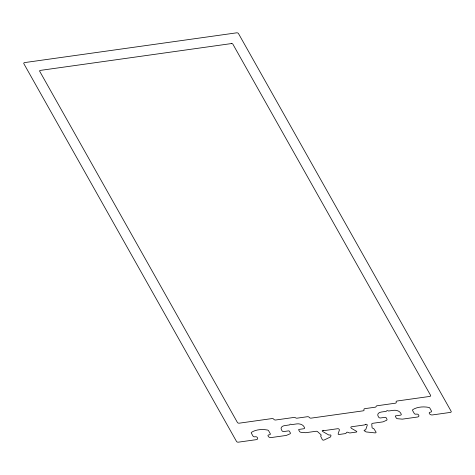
<?xml version="1.0" encoding="UTF-8"?>
<svg xmlns="http://www.w3.org/2000/svg" width="475" height="475" viewBox="0 0 475 475"><rect width="100%" height="100%" fill="white"/><g stroke="black" fill="none" stroke-linecap="round" stroke-linejoin="round"><path stroke-width="0.71" d="M367.199 425.374L365.72 429.703A0.736 0.451 8.2 0 1 365.233 430L364.604 430.071A0.736 0.451 8.2 0 0 364.349 430.819L365.774 431.739A1.104 0.677 8.2 0 0 366.468 431.971L374.953 432.891A1.104 0.677 8.2 0 0 375.998 432.03L373.884 428.782A1.104 0.677 8.2 0 0 373.017 428.296A1.104 0.677 8.2 0 1 372.067 427.571L371.759 424.128A1.472 0.902 8.2 0 1 372.715 423.308L382.755 421.901A1.472 0.902 8.2 0 0 383.194 421.776L386.377 420.381A1.841 1.134 8.2 0 0 386.923 419.164L386.086 417.668A0.736 0.451 8.2 0 0 385.142 417.317L380.6 417.952A1.472 0.902 8.2 0 1 378.723 417.246L378.088 416.124A5.528 3.396 8.2 0 1 381.342 412.027L385.896 411.386A1.104 0.677 8.2 0 0 386.513 411.089L386.721 410.827A0.724 0.445 8.2 0 1 387.677 410.691L388.122 410.857A1.104 0.677 8.2 0 0 388.966 410.958L393.52 410.317A5.528 3.396 8.2 0 1 400.573 412.965L401.203 414.093A1.472 0.902 8.2 0 1 400.336 415.186L395.794 415.821A0.736 0.451 8.2 0 0 395.36 416.367L396.293 418.018A1.472 0.902 8.2 0 0 397.67 418.736L402.111 419.122A1.472 0.902 8.2 0 0 402.61 419.11L417.495 417.02A2.209 1.36 8.2 0 0 418.796 415.382L418.481 414.817A1.472 0.902 8.2 0 0 416.599 414.111L416.13 414.182A1.472 0.902 8.2 0 1 414.247 413.47L412.573 410.501A1.472 0.902 8.2 0 1 412.834 409.622A17.314 10.634 8.2 0 1 428.693 407.396A1.472 0.902 8.2 0 1 429.833 408.078L431.502 411.047A1.472 0.902 8.2 0 1 430.635 412.14L430.166 412.211A1.472 0.902 8.2 0 0 429.299 413.303L429.614 413.862A2.209 1.36 8.2 0 0 432.434 414.924L450.294 412.419A1.472 0.902 8.2 0 0 451.161 411.326L238.474 33.541A1.472 0.902 8.2 0 0 236.598 32.834L24.706 62.581A1.472 0.902 8.2 0 0 23.839 63.674L236.526 441.459A1.472 0.902 8.2 0 0 238.402 442.166L256.262 439.66A2.209 1.36 8.2 0 0 257.563 438.021L257.248 437.457A1.472 0.902 8.2 0 0 255.366 436.751L254.891 436.816A1.472 0.902 8.2 0 1 253.015 436.109L251.34 433.141A1.472 0.902 8.2 0 1 251.596 432.256A17.314 10.634 8.2 0 1 267.461 430.029A1.472 0.902 8.2 0 1 268.601 430.718L270.269 433.687A1.472 0.902 8.2 0 1 269.402 434.779L268.933 434.845A1.472 0.902 8.2 0 0 268.06 435.937L268.381 436.501A2.209 1.36 8.2 0 0 271.201 437.558L286.087 435.468A1.472 0.902 8.2 0 0 286.526 435.349L289.916 433.865A1.472 0.902 8.2 0 0 290.344 432.897L289.412 431.241A0.736 0.451 8.2 0 0 288.473 430.89L283.931 431.526A1.472 0.902 8.2 0 1 282.049 430.819L281.414 429.697A5.528 3.396 8.2 0 1 284.668 425.6L289.222 424.959A1.104 0.677 8.2 0 0 289.839 424.656L290.047 424.395A0.724 0.445 8.2 0 1 291.003 424.264L291.454 424.43A1.104 0.677 8.2 0 0 292.291 424.525L296.845 423.89A5.528 3.396 8.2 0 1 303.899 426.538L304.534 427.666A1.472 0.902 8.2 0 1 303.668 428.759L299.119 429.394A0.736 0.451 8.2 0 0 298.686 429.94L299.529 431.437A1.841 1.134 8.2 0 0 301.269 432.333L305.437 432.695A1.472 0.902 8.2 0 0 305.942 432.683L315.982 431.27A1.472 0.902 8.2 0 1 317.656 431.728L320.981 434.744A1.104 0.677 8.2 0 1 320.928 435.611A1.104 0.677 8.2 0 0 320.696 436.246L322.282 439.571A1.104 0.677 8.2 0 0 324.069 440.034L330.357 437.042A1.104 0.677 8.2 0 0 330.701 436.662L330.962 435.51A0.736 0.451 8.2 0 0 329.959 434.934L329.347 435.035A0.736 0.451 8.2 0 1 328.623 434.91L322.852 431.603A1.104 0.677 8.2 0 1 322.65 431.46L322.365 431.205A1.045 0.641 8.2 0 1 322.472 430.439A1.045 0.641 8.2 0 1 323.742 430.451M365.233 424.626A1.045 0.641 8.2 0 1 366.302 424.282A1.045 0.641 8.2 0 1 367.246 424.911M365.168 424.608A1.104 0.677 8.2 0 1 364.527 424.941L351.53 426.764A1.087 0.671 8.2 0 0 350.888 427.571L351.162 428.052A1.087 0.671 8.2 0 0 351.5 428.373L356.535 431.312A0.724 0.445 8.2 0 1 356.339 432.066L350.111 432.939A1.081 0.665 8.2 0 1 349.273 432.844L347.658 432.238A0.736 0.451 8.2 0 0 346.685 432.375L345.937 433.313A1.081 0.665 8.2 0 1 345.319 433.61L339.097 434.483A0.724 0.445 8.2 0 1 338.141 433.895L339.376 430.077A1.087 0.671 8.2 0 0 339.328 429.709L339.061 429.234A1.087 0.671 8.2 0 0 337.672 428.711L324.674 430.534A1.104 0.677 8.2 0 1 323.778 430.421M231.432 43.569L40.322 70.401A1.104 0.677 8.2 0 0 39.668 71.22L237.411 422.465A1.472 0.902 8.2 0 0 239.287 423.172L271.949 418.582A1.472 0.902 8.2 0 1 273.832 419.288A1.472 0.902 8.2 0 0 275.708 420.001L293.966 417.436A1.472 0.902 8.2 0 1 295.533 417.798A1.472 0.902 8.2 0 0 297.095 418.166L307.402 416.718A1.472 0.902 8.2 0 1 309.284 417.424A1.472 0.902 8.2 0 0 311.161 418.131L363.12 410.839A1.472 0.902 8.2 0 0 363.987 409.747A1.472 0.902 8.2 0 1 364.853 408.654L375.161 407.206A1.472 0.902 8.2 0 0 376.117 406.487A1.472 0.902 8.2 0 1 377.073 405.769L395.325 403.204A1.472 0.902 8.2 0 0 396.192 402.111A1.472 0.902 8.2 0 1 397.058 401.019L429.715 396.435A1.472 0.902 8.2 0 0 430.582 395.343L232.839 44.104A1.104 0.677 8.2 0 0 231.432 43.569"/></g></svg>
